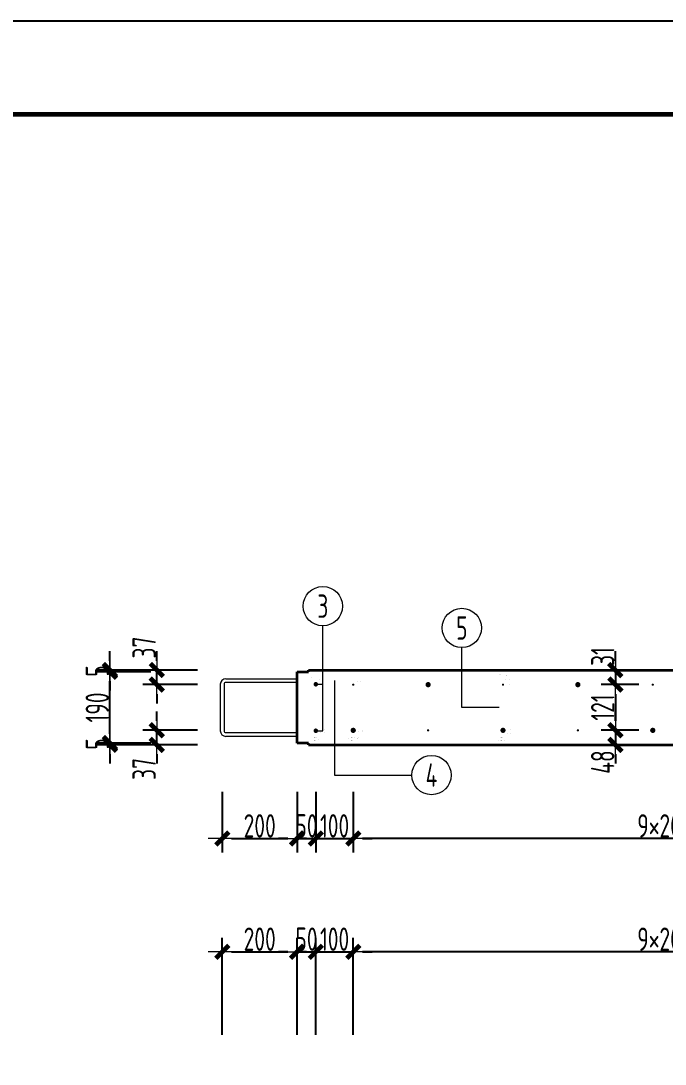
# Model space of a CAD drawing. Extents: x -85320 to 1679916, y -1321939 to 627.
# Drawn here: x 1170702 to 1177586, y -1156020 to -1144872 of the extents above; entities that cross this region are included whole.
import ezdxf
from ezdxf.enums import TextEntityAlignment as Align

# ---------------------------------------------------------------- set-up
doc = ezdxf.new("R2010")
doc.units = 0
doc.header["$LTSCALE"] = 1000
for name, color, linetype in [('BORDER', 7, 'Continuous'), ('打印线框', 7, 'Continuous'), ('拉模', 7, 'Continuous')]:
    doc.layers.add(name, color=color, linetype=linetype)
for name, color, linetype, lineweight in [('直线', 7, 'Continuous', 18), ('预制墙墙身水平筋', 130, 'Continuous', 18), ('预制墙墙身纵向受力筋', 1, 'Continuous', 18), ('预制墙墙身纵向非受力筋', 94, 'Continuous', 18), ('预制墙墙身附加筋', 94, 'Continuous', 18), ('预制墙拉筋', 130, 'Continuous', 18), ('预制墙详图标注', 3, 'Continuous', 18), ('预制墙详图轮廓', 3, 'Continuous', 35)]:
    doc.layers.add(name, color=color, linetype=linetype, lineweight=lineweight)
doc.styles.add('样式 1', font='yjkeng.shx', dxfattribs={"width": 0.7, "bigfont": 'yjkchn.shx'})
doc.dimstyles.new('盈建科结构', dxfattribs={"dimscale": 100, "dimtxt": 2.5, "dimasz": 1, "dimexe": 1.5, "dimexo": 0.625, "dimgap": 0.1, "dimtad": 1, "dimdec": 0, "dimrnd": 1, "dimzin": 0, "dimdsep": 46, "dimtxsty": '样式 1', "dimblk": '_yjkbk', "dimblk1": 'ARCHTICK', "dimblk2": 'ARCHTICK', "dimcen": 0.09, "dimadec": 0, "dimazin": 0, "dimtfac": 1, "dimtdec": 4, "dimtix": 1, "dimtmove": 2, "dimatfit": 3, "dimfxl": 1, "dimtolj": 1, "dimtzin": 0, "dimarcsym": 0})

# ---------------------------------------------------------------- blocks, each defined once
blk = doc.blocks.new('_yjkbk')
blk.add_line((-1, 0), (1.5, 0))
blk.add_lwpolyline([(-0.7, -0.7, 0.5, 0.5, 0), (0.7, 0.7, 0.5, 0.5, 0)], format="xyseb")
blk = doc.blocks.new('*D4532')
at = {"layer": 'Defpoints', "color": 0, "transparency": 16777216}
for p in [(1173654, -1154820), (1172854, -1155770), (1173654, -1155770)]:
    blk.add_point(p, dxfattribs=at)
at = {"layer": '预制墙详图标注', "color": 0, "lineweight": -2, "transparency": 16777216}
for p, q in [((1172854, -1155708), (1172854, -1154670)), ((1173654, -1155708), (1173654, -1154670)), ((1172954, -1154820), (1173554, -1154820))]:
    blk.add_line(p, q, dxfattribs=at)
at = {"layer": '预制墙详图标注', "color": 0, "lineweight": -2, "transparency": 16777216, "xscale": 100, "yscale": 100, "zscale": 100, "rotation": 180}
blk.add_blockref('_yjkbk', (1172854, -1154820), dxfattribs=at)
at = {"layer": '预制墙详图标注', "color": 0, "lineweight": -2, "transparency": 16777216, "xscale": 100, "yscale": 100, "zscale": 100}
blk.add_blockref('_yjkbk', (1173654, -1154820), dxfattribs=at)
at = {"layer": '预制墙详图标注', "color": 0, "transparency": 16777216, "insert": (1173254, -1154810), "char_height": 250, "attachment_point": 8, "style": '样式 1'}
blk.add_mtext('\\A1;200', dxfattribs=at)
blk = doc.blocks.new('_ArchTick')
at = {"color": 0, "linetype": 'ByBlock', "const_width": 0.4}
blk.add_lwpolyline([(-0.5, -0.5), (0.5, 0.5)], dxfattribs=at)
blk = doc.blocks.new('*D4533')
at = {"layer": 'Defpoints', "color": 0, "transparency": 16777216}
for p in [(1173854, -1154820), (1173654, -1155770), (1173854, -1155770)]:
    blk.add_point(p, dxfattribs=at)
at = {"layer": '预制墙详图标注', "color": 0, "lineweight": -2, "transparency": 16777216}
for p, q in [((1173654, -1155708), (1173654, -1154670)), ((1173854, -1155708), (1173854, -1154670)), ((1173554, -1154820), (1173454, -1154820)), ((1173654, -1154820), (1173854, -1154820)), ((1173954, -1154820), (1174054, -1154820))]:
    blk.add_line(p, q, dxfattribs=at)
at = {"layer": '预制墙详图标注', "color": 0, "lineweight": -2, "transparency": 16777216, "xscale": 100, "yscale": 100, "zscale": 100}
blk.add_blockref('_yjkbk', (1173654, -1154820), dxfattribs=at)
at = {"layer": '预制墙详图标注', "color": 0, "lineweight": -2, "transparency": 16777216, "xscale": 100, "yscale": 100, "zscale": 100, "rotation": 180}
blk.add_blockref('_yjkbk', (1173854, -1154820), dxfattribs=at)
at = {"layer": '预制墙详图标注', "color": 0, "transparency": 16777216, "insert": (1173754, -1154810), "char_height": 250, "attachment_point": 8, "style": '样式 1'}
blk.add_mtext('\\A1;50', dxfattribs=at)
blk = doc.blocks.new('*D4534')
at = {"layer": 'Defpoints', "color": 0, "transparency": 16777216}
for p in [(1174254, -1154820), (1173854, -1155770), (1174254, -1155770)]:
    blk.add_point(p, dxfattribs=at)
at = {"layer": '预制墙详图标注', "color": 0, "lineweight": -2, "transparency": 16777216}
for p, q in [((1173854, -1155708), (1173854, -1154670)), ((1174254, -1155708), (1174254, -1154670)), ((1173754, -1154820), (1173654, -1154820)), ((1173854, -1154820), (1174254, -1154820)), ((1174354, -1154820), (1174454, -1154820))]:
    blk.add_line(p, q, dxfattribs=at)
at = {"layer": '预制墙详图标注', "color": 0, "lineweight": -2, "transparency": 16777216, "xscale": 100, "yscale": 100, "zscale": 100}
blk.add_blockref('_yjkbk', (1173854, -1154820), dxfattribs=at)
at = {"layer": '预制墙详图标注', "color": 0, "lineweight": -2, "transparency": 16777216, "xscale": 100, "yscale": 100, "zscale": 100, "rotation": 180}
blk.add_blockref('_yjkbk', (1174254, -1154820), dxfattribs=at)
at = {"layer": '预制墙详图标注', "color": 0, "transparency": 16777216, "insert": (1174054, -1154810), "char_height": 250, "attachment_point": 8, "style": '样式 1'}
blk.add_mtext('\\A1;100', dxfattribs=at)
blk = doc.blocks.new('*D4535')
at = {"layer": 'Defpoints', "color": 0, "transparency": 16777216}
for p in [(1174254, -1154820), (1174254, -1155770), (1181454, -1155770)]:
    blk.add_point(p, dxfattribs=at)
at = {"layer": '预制墙详图标注', "color": 0, "lineweight": -2, "transparency": 16777216}
for p, q in [((1174254, -1155708), (1174254, -1154670)), ((1181454, -1155708), (1181454, -1154670)), ((1181354, -1154820), (1174354, -1154820))]:
    blk.add_line(p, q, dxfattribs=at)
at = {"layer": '预制墙详图标注', "color": 0, "lineweight": -2, "transparency": 16777216, "xscale": 100, "yscale": 100, "zscale": 100, "rotation": 180}
blk.add_blockref('_yjkbk', (1174254, -1154820), dxfattribs=at)
at = {"layer": '预制墙详图标注', "color": 0, "lineweight": -2, "transparency": 16777216, "xscale": 100, "yscale": 100, "zscale": 100}
blk.add_blockref('_yjkbk', (1181454, -1154820), dxfattribs=at)
at = {"layer": '预制墙详图标注', "color": 0, "transparency": 16777216, "insert": (1177854, -1154810), "char_height": 250, "attachment_point": 8, "style": '样式 1'}
blk.add_mtext('\\A1;9×200=1800', dxfattribs=at)
blk = doc.blocks.new('*D4545')
at = {"layer": 'Defpoints', "color": 0, "transparency": 16777216}
for p in [(1172854, -1153109), (1173654, -1153109), (1173654, -1153609)]:
    blk.add_point(p, dxfattribs=at)
at = {"layer": '预制墙详图标注', "color": 0, "lineweight": -2, "transparency": 16777216}
for p, q in [((1172854, -1153109), (1172854, -1153759)), ((1173654, -1153109), (1173654, -1153759)), ((1172954, -1153609), (1173554, -1153609))]:
    blk.add_line(p, q, dxfattribs=at)
at = {"layer": '预制墙详图标注', "color": 0, "lineweight": -2, "transparency": 16777216, "xscale": 100, "yscale": 100, "zscale": 100, "rotation": 180}
blk.add_blockref('_yjkbk', (1172854, -1153609), dxfattribs=at)
at = {"layer": '预制墙详图标注', "color": 0, "lineweight": -2, "transparency": 16777216, "xscale": 100, "yscale": 100, "zscale": 100}
blk.add_blockref('_yjkbk', (1173654, -1153609), dxfattribs=at)
at = {"layer": '预制墙详图标注', "color": 0, "transparency": 16777216, "insert": (1173254, -1153599), "char_height": 250, "attachment_point": 8, "style": '样式 1'}
blk.add_mtext('\\A1;200', dxfattribs=at)
blk = doc.blocks.new('*D4546')
at = {"layer": 'Defpoints', "color": 0, "transparency": 16777216}
for p in [(1173654, -1153109), (1173854, -1153109), (1173854, -1153609)]:
    blk.add_point(p, dxfattribs=at)
at = {"layer": '预制墙详图标注', "color": 0, "lineweight": -2, "transparency": 16777216}
for p, q in [((1173654, -1153109), (1173654, -1153759)), ((1173854, -1153109), (1173854, -1153759)), ((1173554, -1153609), (1173454, -1153609)), ((1173654, -1153609), (1173854, -1153609)), ((1173954, -1153609), (1174054, -1153609))]:
    blk.add_line(p, q, dxfattribs=at)
at = {"layer": '预制墙详图标注', "color": 0, "lineweight": -2, "transparency": 16777216, "xscale": 100, "yscale": 100, "zscale": 100}
blk.add_blockref('_yjkbk', (1173654, -1153609), dxfattribs=at)
at = {"layer": '预制墙详图标注', "color": 0, "lineweight": -2, "transparency": 16777216, "xscale": 100, "yscale": 100, "zscale": 100, "rotation": 180}
blk.add_blockref('_yjkbk', (1173854, -1153609), dxfattribs=at)
at = {"layer": '预制墙详图标注', "color": 0, "transparency": 16777216, "insert": (1173754, -1153599), "char_height": 250, "attachment_point": 8, "style": '样式 1'}
blk.add_mtext('\\A1;50', dxfattribs=at)
blk = doc.blocks.new('*D4547')
at = {"layer": 'Defpoints', "color": 0, "transparency": 16777216}
for p in [(1173854, -1153109), (1174254, -1153109), (1174254, -1153609)]:
    blk.add_point(p, dxfattribs=at)
at = {"layer": '预制墙详图标注', "color": 0, "lineweight": -2, "transparency": 16777216}
for p, q in [((1173854, -1153109), (1173854, -1153759)), ((1174254, -1153109), (1174254, -1153759)), ((1173754, -1153609), (1173654, -1153609)), ((1173854, -1153609), (1174254, -1153609)), ((1174354, -1153609), (1174454, -1153609))]:
    blk.add_line(p, q, dxfattribs=at)
at = {"layer": '预制墙详图标注', "color": 0, "lineweight": -2, "transparency": 16777216, "xscale": 100, "yscale": 100, "zscale": 100}
blk.add_blockref('_yjkbk', (1173854, -1153609), dxfattribs=at)
at = {"layer": '预制墙详图标注', "color": 0, "lineweight": -2, "transparency": 16777216, "xscale": 100, "yscale": 100, "zscale": 100, "rotation": 180}
blk.add_blockref('_yjkbk', (1174254, -1153609), dxfattribs=at)
at = {"layer": '预制墙详图标注', "color": 0, "transparency": 16777216, "insert": (1174054, -1153599), "char_height": 250, "attachment_point": 8, "style": '样式 1'}
blk.add_mtext('\\A1;100', dxfattribs=at)
blk = doc.blocks.new('*D4548')
at = {"layer": 'Defpoints', "color": 0, "transparency": 16777216}
for p in [(1174254, -1153109), (1181454, -1153109), (1174254, -1153609)]:
    blk.add_point(p, dxfattribs=at)
at = {"layer": '预制墙详图标注', "color": 0, "lineweight": -2, "transparency": 16777216}
for p, q in [((1174254, -1153172), (1174254, -1153759)), ((1181454, -1153172), (1181454, -1153759)), ((1181354, -1153609), (1174354, -1153609))]:
    blk.add_line(p, q, dxfattribs=at)
at = {"layer": '预制墙详图标注', "color": 0, "lineweight": -2, "transparency": 16777216, "xscale": 100, "yscale": 100, "zscale": 100, "rotation": 180}
blk.add_blockref('_yjkbk', (1174254, -1153609), dxfattribs=at)
at = {"layer": '预制墙详图标注', "color": 0, "lineweight": -2, "transparency": 16777216, "xscale": 100, "yscale": 100, "zscale": 100}
blk.add_blockref('_yjkbk', (1181454, -1153609), dxfattribs=at)
at = {"layer": '预制墙详图标注', "color": 0, "transparency": 16777216, "insert": (1177854, -1153599), "char_height": 250, "attachment_point": 8, "style": '样式 1'}
blk.add_mtext('\\A1;9×200=1800', dxfattribs=at)
blk = doc.blocks.new('*D4596')
at = {"layer": 'Defpoints', "color": 0, "transparency": 16777216}
for p in [(1177304, -1152453), (1177054, -1152609), (1177304, -1152609)]:
    blk.add_point(p, dxfattribs=at)
at = {"layer": '预制墙详图标注', "color": 0, "lineweight": -2, "transparency": 16777216}
for p, q in [((1177054, -1152353), (1177054, -1152253)), ((1177304, -1152453), (1176904, -1152453)), ((1177054, -1152453), (1177054, -1152609)), ((1177304, -1152609), (1176904, -1152609)), ((1177054, -1152709), (1177054, -1152809))]:
    blk.add_line(p, q, dxfattribs=at)
at = {"layer": '预制墙详图标注', "color": 0, "lineweight": -2, "transparency": 16777216, "xscale": 100, "yscale": 100, "zscale": 100}
for p, rotation in [((1177054, -1152453), 270), ((1177054, -1152609), 90)]:
    blk.add_blockref('_yjkbk', p, dxfattribs=dict(at, rotation=rotation))
at = {"layer": '预制墙详图标注', "color": 0, "transparency": 16777216, "insert": (1177044, -1152792), "char_height": 250, "attachment_point": 8, "rotation": 90, "style": '样式 1'}
blk.add_mtext('\\A1;48', dxfattribs=at)
blk = doc.blocks.new('*D4597')
at = {"layer": 'Defpoints', "color": 0, "transparency": 16777216}
for p in [(1177304, -1151965), (1177054, -1152453), (1177304, -1152453)]:
    blk.add_point(p, dxfattribs=at)
at = {"layer": '预制墙详图标注', "color": 0, "lineweight": -2, "transparency": 16777216}
for p, q in [((1177304, -1151965), (1176904, -1151965)), ((1177054, -1152065), (1177054, -1152353)), ((1177304, -1152453), (1176904, -1152453))]:
    blk.add_line(p, q, dxfattribs=at)
at = {"layer": '预制墙详图标注', "color": 0, "lineweight": -2, "transparency": 16777216, "xscale": 100, "yscale": 100, "zscale": 100}
for p, rotation in [((1177054, -1151965), 90), ((1177054, -1152453), 270)]:
    blk.add_blockref('_yjkbk', p, dxfattribs=dict(at, rotation=rotation))
at = {"layer": '预制墙详图标注', "color": 0, "transparency": 16777216, "insert": (1177044, -1152209), "char_height": 250, "attachment_point": 8, "rotation": 90, "style": '样式 1'}
blk.add_mtext('\\A1;121', dxfattribs=at)
blk = doc.blocks.new('*D4598')
at = {"layer": 'Defpoints', "color": 0, "transparency": 16777216}
for p in [(1177304, -1151809), (1177054, -1151965), (1177304, -1151965)]:
    blk.add_point(p, dxfattribs=at)
at = {"layer": '预制墙详图标注', "color": 0, "lineweight": -2, "transparency": 16777216}
for p, q in [((1177054, -1151709), (1177054, -1151609)), ((1177304, -1151809), (1176904, -1151809)), ((1177054, -1151809), (1177054, -1151965)), ((1177304, -1151965), (1176904, -1151965)), ((1177054, -1152065), (1177054, -1152165))]:
    blk.add_line(p, q, dxfattribs=at)
at = {"layer": '预制墙详图标注', "color": 0, "lineweight": -2, "transparency": 16777216, "xscale": 100, "yscale": 100, "zscale": 100}
for p, rotation in [((1177054, -1151809), 270), ((1177054, -1151965), 90)]:
    blk.add_blockref('_yjkbk', p, dxfattribs=dict(at, rotation=rotation))
at = {"layer": '预制墙详图标注', "color": 0, "transparency": 16777216, "insert": (1177044, -1151664), "char_height": 250, "attachment_point": 8, "rotation": 90, "style": '样式 1'}
blk.add_mtext('\\A1;31', dxfattribs=at)
blk = doc.blocks.new('图框1')
at = {"layer": 'BORDER', "const_width": 50}
blk.add_lwpolyline([(1377779, -823089), (1377779, -783089), (1433679, -783089), (1433679, -823089)], close=True, dxfattribs=at)
blk = doc.blocks.new('闭口左')
at = {"layer": '预制墙墙身水平筋', "lineweight": 18}
for p, q in [((1032954, -832443), (1033714, -832443)), ((1032954, -832443), (1033714, -832443)), ((1032954, -832443), (1033714, -832443)), ((1032954, -832443), (1033714, -832443)), ((1032954, -832443), (1033714, -832443)), ((1032954, -832443), (1033714, -832443)), ((1032954, -832443), (1033714, -832443)), ((1032954, -832443), (1033714, -832443)), ((1032954, -832443), (1033714, -832443)), ((1032954, -832443), (1033714, -832443)), ((1032954, -832443), (1033714, -832443)), ((1032954, -832443), (1033714, -832443)), ((1032954, -832443), (1033714, -832443)), ((1032954, -832443), (1033714, -832443)), ((1032954, -832443), (1033714, -832443)), ((1033714, -832483), (1032954, -832483)), ((1033714, -832483), (1032954, -832483)), ((1033714, -832483), (1032954, -832483)), ((1033714, -832483), (1032954, -832483)), ((1033714, -832483), (1032954, -832483)), ((1033714, -832483), (1032954, -832483)), ((1033714, -832483), (1032954, -832483)), ((1033714, -832483), (1032954, -832483)), ((1033714, -832483), (1032954, -832483)), ((1033714, -832483), (1032954, -832483)), ((1033714, -832483), (1032954, -832483)), ((1033714, -832483), (1032954, -832483)), ((1033714, -832483), (1032954, -832483)), ((1033714, -832483), (1032954, -832483)), ((1033714, -832483), (1032954, -832483)), ((1032954, -833019), (1033714, -833019)), ((1033714, -833059), (1032954, -833059))]:
    blk.add_line(p, q, dxfattribs=at)
at = {"layer": '预制墙墙身水平筋', "color": 4}
for p, q in [((1032894, -832503), (1032894, -832999)), ((1032934, -832503), (1032934, -832999))]:
    blk.add_line(p, q, dxfattribs=at)
at = {"layer": '预制墙墙身水平筋', "lineweight": 18}
for centre, radius, start, end in [((1032954, -832503), 60, 90, 180), ((1032954, -832503), 60, 90, 180), ((1032954, -832503), 60, 90, 180), ((1032954, -832503), 60, 90, 180), ((1032954, -832503), 60, 90, 180), ((1032954, -832503), 60, 90, 180), ((1032954, -832503), 60, 90, 180), ((1032954, -832503), 60, 90, 180), ((1032954, -832503), 60, 90, 180), ((1032954, -832503), 60, 90, 180), ((1032954, -832503), 60, 90, 180), ((1032954, -832503), 60, 90, 180), ((1032954, -832503), 60, 90, 180), ((1032954, -832503), 60, 90, 180), ((1032954, -832503), 20, 90, 180), ((1032954, -832503), 20, 90, 180), ((1032954, -832503), 20, 90, 180), ((1032954, -832503), 20, 90, 180), ((1032954, -832503), 20, 90, 180), ((1032954, -832503), 20, 90, 180), ((1032954, -832503), 20, 90, 180), ((1032954, -832503), 20, 90, 180), ((1032954, -832503), 20, 90, 180), ((1032954, -832503), 20, 90, 180), ((1032954, -832503), 20, 90, 180), ((1032954, -832503), 20, 90, 180), ((1032954, -832503), 20, 90, 180), ((1032954, -832503), 20, 90, 180), ((1032954, -832999), 60, 180, 270), ((1032954, -832999), 20, 180, 270)]:
    blk.add_arc(centre, radius, start, end, dxfattribs=at)
blk = doc.blocks.new('*D4611')
at = {"layer": 'Defpoints', "color": 0, "transparency": 16777216}
for p in [(1172154, -1152453), (1172654, -1152453), (1172654, -1152609)]:
    blk.add_point(p, dxfattribs=at)
at = {"layer": '预制墙详图标注', "color": 0, "lineweight": -2, "transparency": 16777216}
for p, q in [((1172154, -1152353), (1172154, -1152253)), ((1172591, -1152453), (1172004, -1152453)), ((1172154, -1152609), (1172154, -1152453)), ((1172591, -1152609), (1172004, -1152609)), ((1172154, -1152709), (1172154, -1152809))]:
    blk.add_line(p, q, dxfattribs=at)
at = {"layer": '预制墙详图标注', "color": 0, "lineweight": -2, "transparency": 16777216, "xscale": 100, "yscale": 100, "zscale": 100}
for p, rotation in [((1172154, -1152453), 270), ((1172154, -1152609), 90)]:
    blk.add_blockref('_yjkbk', p, dxfattribs=dict(at, rotation=rotation))
at = {"layer": '预制墙详图标注', "color": 0, "transparency": 16777216, "insert": (1172144, -1152866), "char_height": 250, "attachment_point": 8, "rotation": 90, "style": '样式 1'}
blk.add_mtext('\\A1;37', dxfattribs=at)
blk = doc.blocks.new('*D4612')
at = {"layer": 'Defpoints', "color": 0, "transparency": 16777216}
for p in [(1172154, -1151809), (1172654, -1151809), (1172654, -1151965)]:
    blk.add_point(p, dxfattribs=at)
at = {"layer": '预制墙详图标注', "color": 0, "lineweight": -2, "transparency": 16777216}
for p, q in [((1172154, -1151709), (1172154, -1151609)), ((1172591, -1151809), (1172004, -1151809)), ((1172154, -1151965), (1172154, -1151809)), ((1172591, -1151965), (1172004, -1151965)), ((1172154, -1152065), (1172154, -1152165))]:
    blk.add_line(p, q, dxfattribs=at)
at = {"layer": '预制墙详图标注', "color": 0, "lineweight": -2, "transparency": 16777216, "xscale": 100, "yscale": 100, "zscale": 100}
for p, rotation in [((1172154, -1151809), 270), ((1172154, -1151965), 90)]:
    blk.add_blockref('_yjkbk', p, dxfattribs=dict(at, rotation=rotation))
at = {"layer": '预制墙详图标注', "color": 0, "transparency": 16777216, "insert": (1172144, -1151568), "char_height": 250, "attachment_point": 8, "rotation": 90, "style": '样式 1'}
blk.add_mtext('\\A1;37', dxfattribs=at)
blk = doc.blocks.new('*D4613')
at = {"layer": 'Defpoints', "color": 0, "transparency": 16777216}
for p in [(1171654, -1151829), (1172154, -1151829), (1172154, -1152589)]:
    blk.add_point(p, dxfattribs=at)
at = {"layer": '预制墙详图标注', "color": 0, "lineweight": -2, "transparency": 16777216}
for p, q in [((1172091, -1151829), (1171504, -1151829)), ((1171654, -1152489), (1171654, -1151929)), ((1172091, -1152589), (1171504, -1152589))]:
    blk.add_line(p, q, dxfattribs=at)
at = {"layer": '预制墙详图标注', "color": 0, "lineweight": -2, "transparency": 16777216, "xscale": 100, "yscale": 100, "zscale": 100}
for p, rotation in [((1171654, -1151829), 90), ((1171654, -1152589), 270)]:
    blk.add_blockref('_yjkbk', p, dxfattribs=dict(at, rotation=rotation))
at = {"layer": '预制墙详图标注', "color": 0, "transparency": 16777216, "insert": (1171644, -1152209), "char_height": 250, "attachment_point": 8, "rotation": 90, "style": '样式 1'}
blk.add_mtext('\\A1;190', dxfattribs=at)
blk = doc.blocks.new('*D4614')
at = {"layer": 'Defpoints', "color": 0, "transparency": 16777216}
for p in [(1171654, -1151809), (1172154, -1151809), (1172154, -1151829)]:
    blk.add_point(p, dxfattribs=at)
at = {"layer": '预制墙详图标注', "color": 0, "lineweight": -2, "transparency": 16777216}
for p, q in [((1171654, -1151709), (1171654, -1151609)), ((1172091, -1151809), (1171504, -1151809)), ((1172091, -1151829), (1171504, -1151829)), ((1171654, -1151829), (1171654, -1151809)), ((1171654, -1151929), (1171654, -1152029))]:
    blk.add_line(p, q, dxfattribs=at)
at = {"layer": '预制墙详图标注', "color": 0, "lineweight": -2, "transparency": 16777216, "xscale": 100, "yscale": 100, "zscale": 100}
for p, rotation in [((1171654, -1151829), 90), ((1171654, -1151809), 270)]:
    blk.add_blockref('_yjkbk', p, dxfattribs=dict(at, rotation=rotation))
at = {"layer": '预制墙详图标注', "color": 0, "transparency": 16777216, "insert": (1171644, -1151819), "char_height": 250, "attachment_point": 8, "rotation": 90, "style": '样式 1'}
blk.add_mtext('\\A1;5', dxfattribs=at)
blk = doc.blocks.new('*D4615')
at = {"layer": 'Defpoints', "color": 0, "transparency": 16777216}
for p in [(1171654, -1152589), (1172154, -1152589), (1172154, -1152609)]:
    blk.add_point(p, dxfattribs=at)
at = {"layer": '预制墙详图标注', "color": 0, "lineweight": -2, "transparency": 16777216}
for p, q in [((1171654, -1152489), (1171654, -1152389)), ((1172091, -1152589), (1171504, -1152589)), ((1172091, -1152609), (1171504, -1152609)), ((1171654, -1152609), (1171654, -1152589)), ((1171654, -1152709), (1171654, -1152809))]:
    blk.add_line(p, q, dxfattribs=at)
at = {"layer": '预制墙详图标注', "color": 0, "lineweight": -2, "transparency": 16777216, "xscale": 100, "yscale": 100, "zscale": 100}
for p, rotation in [((1171654, -1152609), 90), ((1171654, -1152589), 270)]:
    blk.add_blockref('_yjkbk', p, dxfattribs=dict(at, rotation=rotation))
at = {"layer": '预制墙详图标注', "color": 0, "transparency": 16777216, "insert": (1171644, -1152599), "char_height": 250, "attachment_point": 8, "rotation": 90, "style": '样式 1'}
blk.add_mtext('\\A1;5', dxfattribs=at)

msp = doc.modelspace()

# ---------------------------------------------------------------- linework, layer by layer
at = {"layer": '打印线框', "color": 1}
msp.add_lwpolyline([(1142339.778, -1186871.679), (1142339.778, -1144871.679), (1201739.778, -1144871.679), (1201739.778, -1186871.679)], close=True, dxfattribs=at)
at = {"layer": '直线', "lineweight": 18}
for p, q in [((1173853.678, -1151961.354), (1173928.678, -1151961.354)), ((1174053.678, -1152497.354), (1174053.678, -1152931.354))]:
    msp.add_line(p, q, dxfattribs=at)
for points in [[(1173853.678, -1152457.354), (1173928.678, -1152457.354), (1173928.678, -1151336.354)], [(1175813.678, -1152209.354), (1175413.678, -1152209.354), (1175413.678, -1151569.354)], [(1174053.678, -1151921.354), (1174053.678, -1152931.354), (1174879.678, -1152931.354)]]:
    msp.add_lwpolyline(points, dxfattribs=at)
for centre in [(1173928.678, -1151126.354), (1175413.678, -1151359.354), (1175089.678, -1152931.354)]:
    msp.add_circle(centre, 210, dxfattribs=at)
at = {"layer": '预制墙墙身水平筋', "lineweight": 18, "const_width": 0.18}
for points in [[(1173653.678, -1151901.354), (1181653.678, -1151901.354)], [(1173653.678, -1151901.354), (1181653.678, -1151901.354)], [(1173653.678, -1151901.354), (1181653.678, -1151901.354)], [(1173653.678, -1151901.354), (1181653.678, -1151901.354)], [(1173653.678, -1151901.354), (1181653.678, -1151901.354)], [(1173653.678, -1151901.354), (1181653.678, -1151901.354)], [(1173653.678, -1151901.354), (1181653.678, -1151901.354)], [(1173653.678, -1151901.354), (1181653.678, -1151901.354)], [(1173653.678, -1151901.354), (1181653.678, -1151901.354)], [(1173653.678, -1151901.354), (1181653.678, -1151901.354)], [(1173653.678, -1151901.354), (1181653.678, -1151901.354)], [(1173653.678, -1151901.354), (1181653.678, -1151901.354)], [(1173653.678, -1151901.354), (1181653.678, -1151901.354)], [(1173653.678, -1151901.354), (1181653.678, -1151901.354)], [(1173653.678, -1151901.354), (1181653.678, -1151901.354)], [(1181653.678, -1151941.354), (1173653.678, -1151941.354)], [(1181653.678, -1151941.354), (1173653.678, -1151941.354)], [(1181653.678, -1151941.354), (1173653.678, -1151941.354)], [(1181653.678, -1151941.354), (1173653.678, -1151941.354)], [(1181653.678, -1151941.354), (1173653.678, -1151941.354)], [(1181653.678, -1151941.354), (1173653.678, -1151941.354)], [(1181653.678, -1151941.354), (1173653.678, -1151941.354)], [(1181653.678, -1151941.354), (1173653.678, -1151941.354)], [(1181653.678, -1151941.354), (1173653.678, -1151941.354)], [(1181653.678, -1151941.354), (1173653.678, -1151941.354)], [(1181653.678, -1151941.354), (1173653.678, -1151941.354)], [(1181653.678, -1151941.354), (1173653.678, -1151941.354)], [(1181653.678, -1151941.354), (1173653.678, -1151941.354)], [(1181653.678, -1151941.354), (1173653.678, -1151941.354)], [(1181653.678, -1151941.354), (1173653.678, -1151941.354)], [(1173653.678, -1152477.354), (1181653.678, -1152477.354)], [(1173653.678, -1152477.354), (1181653.678, -1152477.354)], [(1173653.678, -1152477.354), (1181653.678, -1152477.354)], [(1173653.678, -1152477.354), (1181653.678, -1152477.354)], [(1173653.678, -1152477.354), (1181653.678, -1152477.354)], [(1173653.678, -1152477.354), (1181653.678, -1152477.354)], [(1173653.678, -1152477.354), (1181653.678, -1152477.354)], [(1173653.678, -1152477.354), (1181653.678, -1152477.354)], [(1173653.678, -1152477.354), (1181653.678, -1152477.354)], [(1173653.678, -1152477.354), (1181653.678, -1152477.354)], [(1173653.678, -1152477.354), (1181653.678, -1152477.354)], [(1173653.678, -1152477.354), (1181653.678, -1152477.354)], [(1173653.678, -1152477.354), (1181653.678, -1152477.354)], [(1173653.678, -1152477.354), (1181653.678, -1152477.354)], [(1173653.678, -1152477.354), (1181653.678, -1152477.354)], [(1181653.678, -1152517.354), (1173653.678, -1152517.354)], [(1181653.678, -1152517.354), (1173653.678, -1152517.354)], [(1181653.678, -1152517.354), (1173653.678, -1152517.354)], [(1181653.678, -1152517.354), (1173653.678, -1152517.354)], [(1181653.678, -1152517.354), (1173653.678, -1152517.354)], [(1181653.678, -1152517.354), (1173653.678, -1152517.354)], [(1181653.678, -1152517.354), (1173653.678, -1152517.354)], [(1181653.678, -1152517.354), (1173653.678, -1152517.354)], [(1181653.678, -1152517.354), (1173653.678, -1152517.354)], [(1181653.678, -1152517.354), (1173653.678, -1152517.354)], [(1181653.678, -1152517.354), (1173653.678, -1152517.354)], [(1181653.678, -1152517.354), (1173653.678, -1152517.354)], [(1181653.678, -1152517.354), (1173653.678, -1152517.354)], [(1181653.678, -1152517.354), (1173653.678, -1152517.354)], [(1181653.678, -1152517.354), (1173653.678, -1152517.354)]]:
    msp.add_lwpolyline(points, dxfattribs=at)
at = {"layer": '预制墙墙身纵向受力筋', "lineweight": 18, "const_width": 28}
for points in [[(1175067.678, -1151965.354, 1), (1175039.678, -1151965.354, 1)], [(1176667.678, -1151965.354, 1), (1176639.678, -1151965.354, 1)], [(1174267.678, -1152453.354, 1), (1174239.678, -1152453.354, 1)], [(1175867.678, -1152453.354, 1), (1175839.678, -1152453.354, 1)], [(1177467.678, -1152453.354, 1), (1177439.678, -1152453.354, 1)]]:
    msp.add_lwpolyline(points, format="xyb", close=True, dxfattribs=at)
at = {"layer": '预制墙墙身纵向非受力筋', "lineweight": 18, "const_width": 12}
for points in [[(1174259.678, -1151965.354, 1), (1174247.678, -1151965.354, 1)], [(1175859.678, -1151965.354, 1), (1175847.678, -1151965.354, 1)], [(1177459.678, -1151965.354, 1), (1177447.678, -1151965.354, 1)], [(1175059.678, -1152453.354, 1), (1175047.678, -1152453.354, 1)], [(1176659.678, -1152453.354, 1), (1176647.678, -1152453.354, 1)]]:
    msp.add_lwpolyline(points, format="xyb", close=True, dxfattribs=at)
at = {"layer": '预制墙墙身附加筋', "lineweight": 18, "const_width": 24}
for points in [[(1173865.678, -1151961.354, 1), (1173841.678, -1151961.354, 1)], [(1173865.678, -1152457.354, 1), (1173841.678, -1152457.354, 1)]]:
    msp.add_lwpolyline(points, format="xyb", close=True, dxfattribs=at)
at = {"layer": '预制墙拉筋', "lineweight": 18, "const_width": 0.18}
for points in [[(1173963.172, -1152456.193), (1173908.059, -1152534.104, -0.24342753), (1173847.675, -1152565.354), (1173832.677, -1152565.354, -0.414213568), (1173801.678, -1152534.355), (1173801.678, -1151899.352, -0.414213568), (1173847.675, -1151853.354), (1173862.674, -1151853.354, -0.24342753), (1173899.397, -1151872.359), (1173963.172, -1151962.516), (1173937.048, -1151980.996), (1173873.273, -1151890.839, 0.24342753), (1173862.674, -1151885.354), (1173847.675, -1151885.354, 0.414213568), (1173833.678, -1151899.352), (1173833.678, -1152534.355), (1173831.675, -1152534.355, 0.414213568), (1173832.677, -1152535.357), (1173832.677, -1152533.354), (1173847.675, -1152533.354, 0.24342753), (1173881.934, -1152515.624), (1173937.048, -1152437.713)], [(1173963.172, -1152456.193), (1173908.059, -1152534.104, -0.24342753), (1173847.675, -1152565.354), (1173832.677, -1152565.354, -0.414213568), (1173801.678, -1152534.355), (1173801.678, -1151899.352, -0.414213568), (1173847.675, -1151853.354), (1173862.674, -1151853.354, -0.24342753), (1173899.397, -1151872.359), (1173963.172, -1151962.516), (1173937.048, -1151980.996), (1173873.273, -1151890.839, 0.24342753), (1173862.674, -1151885.354), (1173847.675, -1151885.354, 0.414213568), (1173833.678, -1151899.352), (1173833.678, -1152534.355), (1173831.675, -1152534.355, 0.414213568), (1173832.677, -1152535.357), (1173832.677, -1152533.354), (1173847.675, -1152533.354, 0.24342753), (1173881.934, -1152515.624), (1173937.048, -1152437.713)], [(1173963.172, -1152456.193), (1173908.059, -1152534.104, -0.24342753), (1173847.675, -1152565.354), (1173832.677, -1152565.354, -0.414213568), (1173801.678, -1152534.355), (1173801.678, -1151899.352, -0.414213568), (1173847.675, -1151853.354), (1173862.674, -1151853.354, -0.24342753), (1173899.397, -1151872.359), (1173963.172, -1151962.516), (1173937.048, -1151980.996), (1173873.273, -1151890.839, 0.24342753), (1173862.674, -1151885.354), (1173847.675, -1151885.354, 0.414213568), (1173833.678, -1151899.352), (1173833.678, -1152534.355), (1173831.675, -1152534.355, 0.414213568), (1173832.677, -1152535.357), (1173832.677, -1152533.354), (1173847.675, -1152533.354, 0.24342753), (1173881.934, -1152515.624), (1173937.048, -1152437.713)], [(1173963.172, -1152456.193), (1173908.059, -1152534.104, -0.24342753), (1173847.675, -1152565.354), (1173832.677, -1152565.354, -0.414213568), (1173801.678, -1152534.355), (1173801.678, -1151899.352, -0.414213568), (1173847.675, -1151853.354), (1173862.674, -1151853.354, -0.24342753), (1173899.397, -1151872.359), (1173963.172, -1151962.516), (1173937.048, -1151980.996), (1173873.273, -1151890.839, 0.24342753), (1173862.674, -1151885.354), (1173847.675, -1151885.354, 0.414213568), (1173833.678, -1151899.352), (1173833.678, -1152534.355), (1173831.675, -1152534.355, 0.414213568), (1173832.677, -1152535.357), (1173832.677, -1152533.354), (1173847.675, -1152533.354, 0.24342753), (1173881.934, -1152515.624), (1173937.048, -1152437.713)], [(1173963.172, -1152456.193), (1173908.059, -1152534.104, -0.24342753), (1173847.675, -1152565.354), (1173832.677, -1152565.354, -0.414213568), (1173801.678, -1152534.355), (1173801.678, -1151899.352, -0.414213568), (1173847.675, -1151853.354), (1173862.674, -1151853.354, -0.24342753), (1173899.397, -1151872.359), (1173963.172, -1151962.516), (1173937.048, -1151980.996), (1173873.273, -1151890.839, 0.24342753), (1173862.674, -1151885.354), (1173847.675, -1151885.354, 0.414213568), (1173833.678, -1151899.352), (1173833.678, -1152534.355), (1173831.675, -1152534.355, 0.414213568), (1173832.677, -1152535.357), (1173832.677, -1152533.354), (1173847.675, -1152533.354, 0.24342753), (1173881.934, -1152515.624), (1173937.048, -1152437.713)], [(1173963.172, -1152456.193), (1173908.059, -1152534.104, -0.24342753), (1173847.675, -1152565.354), (1173832.677, -1152565.354, -0.414213568), (1173801.678, -1152534.355), (1173801.678, -1151899.352, -0.414213568), (1173847.675, -1151853.354), (1173862.674, -1151853.354, -0.24342753), (1173899.397, -1151872.359), (1173963.172, -1151962.516), (1173937.048, -1151980.996), (1173873.273, -1151890.839, 0.24342753), (1173862.674, -1151885.354), (1173847.675, -1151885.354, 0.414213568), (1173833.678, -1151899.352), (1173833.678, -1152534.355), (1173831.675, -1152534.355, 0.414213568), (1173832.677, -1152535.357), (1173832.677, -1152533.354), (1173847.675, -1152533.354, 0.24342753), (1173881.934, -1152515.624), (1173937.048, -1152437.713)], [(1173963.172, -1152456.193), (1173908.059, -1152534.104, -0.24342753), (1173847.675, -1152565.354), (1173832.677, -1152565.354, -0.414213568), (1173801.678, -1152534.355), (1173801.678, -1151899.352, -0.414213568), (1173847.675, -1151853.354), (1173862.674, -1151853.354, -0.24342753), (1173899.397, -1151872.359), (1173963.172, -1151962.516), (1173937.048, -1151980.996), (1173873.273, -1151890.839, 0.24342753), (1173862.674, -1151885.354), (1173847.675, -1151885.354, 0.414213568), (1173833.678, -1151899.352), (1173833.678, -1152534.355), (1173831.675, -1152534.355, 0.414213568), (1173832.677, -1152535.357), (1173832.677, -1152533.354), (1173847.675, -1152533.354, 0.24342753), (1173881.934, -1152515.624), (1173937.048, -1152437.713)], [(1173963.172, -1152456.193), (1173908.059, -1152534.104, -0.24342753), (1173847.675, -1152565.354), (1173832.677, -1152565.354, -0.414213568), (1173801.678, -1152534.355), (1173801.678, -1151899.352, -0.414213568), (1173847.675, -1151853.354), (1173862.674, -1151853.354, -0.24342753), (1173899.397, -1151872.359), (1173963.172, -1151962.516), (1173937.048, -1151980.996), (1173873.273, -1151890.839, 0.24342753), (1173862.674, -1151885.354), (1173847.675, -1151885.354, 0.414213568), (1173833.678, -1151899.352), (1173833.678, -1152534.355), (1173831.675, -1152534.355, 0.414213568), (1173832.677, -1152535.357), (1173832.677, -1152533.354), (1173847.675, -1152533.354, 0.24342753), (1173881.934, -1152515.624), (1173937.048, -1152437.713)], [(1173963.172, -1152456.193), (1173908.059, -1152534.104, -0.24342753), (1173847.675, -1152565.354), (1173832.677, -1152565.354, -0.414213568), (1173801.678, -1152534.355), (1173801.678, -1151899.352, -0.414213568), (1173847.675, -1151853.354), (1173862.674, -1151853.354, -0.24342753), (1173899.397, -1151872.359), (1173963.172, -1151962.516), (1173937.048, -1151980.996), (1173873.273, -1151890.839, 0.24342753), (1173862.674, -1151885.354), (1173847.675, -1151885.354, 0.414213568), (1173833.678, -1151899.352), (1173833.678, -1152534.355), (1173831.675, -1152534.355, 0.414213568), (1173832.677, -1152535.357), (1173832.677, -1152533.354), (1173847.675, -1152533.354, 0.24342753), (1173881.934, -1152515.624), (1173937.048, -1152437.713)], [(1173963.172, -1152456.193), (1173908.059, -1152534.104, -0.24342753), (1173847.675, -1152565.354), (1173832.677, -1152565.354, -0.414213568), (1173801.678, -1152534.355), (1173801.678, -1151899.352, -0.414213568), (1173847.675, -1151853.354), (1173862.674, -1151853.354, -0.24342753), (1173899.397, -1151872.359), (1173963.172, -1151962.516), (1173937.048, -1151980.996), (1173873.273, -1151890.839, 0.24342753), (1173862.674, -1151885.354), (1173847.675, -1151885.354, 0.414213568), (1173833.678, -1151899.352), (1173833.678, -1152534.355), (1173831.675, -1152534.355, 0.414213568), (1173832.677, -1152535.357), (1173832.677, -1152533.354), (1173847.675, -1152533.354, 0.24342753), (1173881.934, -1152515.624), (1173937.048, -1152437.713)], [(1173963.172, -1152456.193), (1173908.059, -1152534.104, -0.24342753), (1173847.675, -1152565.354), (1173832.677, -1152565.354, -0.414213568), (1173801.678, -1152534.355), (1173801.678, -1151899.352, -0.414213568), (1173847.675, -1151853.354), (1173862.674, -1151853.354, -0.24342753), (1173899.397, -1151872.359), (1173963.172, -1151962.516), (1173937.048, -1151980.996), (1173873.273, -1151890.839, 0.24342753), (1173862.674, -1151885.354), (1173847.675, -1151885.354, 0.414213568), (1173833.678, -1151899.352), (1173833.678, -1152534.355), (1173831.675, -1152534.355, 0.414213568), (1173832.677, -1152535.357), (1173832.677, -1152533.354), (1173847.675, -1152533.354, 0.24342753), (1173881.934, -1152515.624), (1173937.048, -1152437.713)], [(1173963.172, -1152456.193), (1173908.059, -1152534.104, -0.24342753), (1173847.675, -1152565.354), (1173832.677, -1152565.354, -0.414213568), (1173801.678, -1152534.355), (1173801.678, -1151899.352, -0.414213568), (1173847.675, -1151853.354), (1173862.674, -1151853.354, -0.24342753), (1173899.397, -1151872.359), (1173963.172, -1151962.516), (1173937.048, -1151980.996), (1173873.273, -1151890.839, 0.24342753), (1173862.674, -1151885.354), (1173847.675, -1151885.354, 0.414213568), (1173833.678, -1151899.352), (1173833.678, -1152534.355), (1173831.675, -1152534.355, 0.414213568), (1173832.677, -1152535.357), (1173832.677, -1152533.354), (1173847.675, -1152533.354, 0.24342753), (1173881.934, -1152515.624), (1173937.048, -1152437.713)], [(1173963.172, -1152456.193), (1173908.059, -1152534.104, -0.24342753), (1173847.675, -1152565.354), (1173832.677, -1152565.354, -0.414213568), (1173801.678, -1152534.355), (1173801.678, -1151899.352, -0.414213568), (1173847.675, -1151853.354), (1173862.674, -1151853.354, -0.24342753), (1173899.397, -1151872.359), (1173963.172, -1151962.516), (1173937.048, -1151980.996), (1173873.273, -1151890.839, 0.24342753), (1173862.674, -1151885.354), (1173847.675, -1151885.354, 0.414213568), (1173833.678, -1151899.352), (1173833.678, -1152534.355), (1173831.675, -1152534.355, 0.414213568), (1173832.677, -1152535.357), (1173832.677, -1152533.354), (1173847.675, -1152533.354, 0.24342753), (1173881.934, -1152515.624), (1173937.048, -1152437.713)], [(1173963.172, -1152456.193), (1173908.059, -1152534.104, -0.24342753), (1173847.675, -1152565.354), (1173832.677, -1152565.354, -0.414213568), (1173801.678, -1152534.355), (1173801.678, -1151899.352, -0.414213568), (1173847.675, -1151853.354), (1173862.674, -1151853.354, -0.24342753), (1173899.397, -1151872.359), (1173963.172, -1151962.516), (1173937.048, -1151980.996), (1173873.273, -1151890.839, 0.24342753), (1173862.674, -1151885.354), (1173847.675, -1151885.354, 0.414213568), (1173833.678, -1151899.352), (1173833.678, -1152534.355), (1173831.675, -1152534.355, 0.414213568), (1173832.677, -1152535.357), (1173832.677, -1152533.354), (1173847.675, -1152533.354, 0.24342753), (1173881.934, -1152515.624), (1173937.048, -1152437.713)], [(1173963.172, -1152456.193), (1173908.059, -1152534.104, -0.24342753), (1173847.675, -1152565.354), (1173832.677, -1152565.354, -0.414213568), (1173801.678, -1152534.355), (1173801.678, -1151899.352, -0.414213568), (1173847.675, -1151853.354), (1173862.674, -1151853.354, -0.24342753), (1173899.397, -1151872.359), (1173963.172, -1151962.516), (1173937.048, -1151980.996), (1173873.273, -1151890.839, 0.24342753), (1173862.674, -1151885.354), (1173847.675, -1151885.354, 0.414213568), (1173833.678, -1151899.352), (1173833.678, -1152534.355), (1173831.675, -1152534.355, 0.414213568), (1173832.677, -1152535.357), (1173832.677, -1152533.354), (1173847.675, -1152533.354, 0.24342753), (1173881.934, -1152515.624), (1173937.048, -1152437.713)], [(1174359.172, -1152456.193), (1174304.059, -1152534.104, -0.24342753), (1174243.675, -1152565.354), (1174228.677, -1152565.354, -0.414213568), (1174197.678, -1152534.355), (1174197.678, -1151899.352, -0.414213568), (1174243.675, -1151853.354), (1174258.674, -1151853.354, -0.24342753), (1174295.397, -1151872.359), (1174359.172, -1151962.516), (1174333.048, -1151980.996), (1174269.273, -1151890.839, 0.24342753), (1174258.674, -1151885.354), (1174243.675, -1151885.354, 0.414213568), (1174229.678, -1151899.352), (1174229.678, -1152534.355), (1174227.675, -1152534.355, 0.414213568), (1174228.677, -1152535.357), (1174228.677, -1152533.354), (1174243.675, -1152533.354, 0.24342753), (1174277.934, -1152515.624), (1174333.048, -1152437.713)], [(1175959.172, -1152456.193), (1175904.059, -1152534.104, -0.24342753), (1175843.675, -1152565.354), (1175828.677, -1152565.354, -0.414213568), (1175797.678, -1152534.355), (1175797.678, -1151899.352, -0.414213568), (1175843.675, -1151853.354), (1175858.674, -1151853.354, -0.24342753), (1175895.397, -1151872.359), (1175959.172, -1151962.516), (1175933.048, -1151980.996), (1175869.273, -1151890.839, 0.24342753), (1175858.674, -1151885.354), (1175843.675, -1151885.354, 0.414213568), (1175829.678, -1151899.352), (1175829.678, -1152534.355), (1175827.675, -1152534.355, 0.414213568), (1175828.677, -1152535.357), (1175828.677, -1152533.354), (1175843.675, -1152533.354, 0.24342753), (1175877.934, -1152515.624), (1175933.048, -1152437.713)], [(1175959.172, -1152456.193), (1175904.059, -1152534.104, -0.24342753), (1175843.675, -1152565.354), (1175828.677, -1152565.354, -0.414213568), (1175797.678, -1152534.355), (1175797.678, -1151899.352, -0.414213568), (1175843.675, -1151853.354), (1175858.674, -1151853.354, -0.24342753), (1175895.397, -1151872.359), (1175959.172, -1151962.516), (1175933.048, -1151980.996), (1175869.273, -1151890.839, 0.24342753), (1175858.674, -1151885.354), (1175843.675, -1151885.354, 0.414213568), (1175829.678, -1151899.352), (1175829.678, -1152534.355), (1175827.675, -1152534.355, 0.414213568), (1175828.677, -1152535.357), (1175828.677, -1152533.354), (1175843.675, -1152533.354, 0.24342753), (1175877.934, -1152515.624), (1175933.048, -1152437.713)], [(1175959.172, -1152456.193), (1175904.059, -1152534.104, -0.24342753), (1175843.675, -1152565.354), (1175828.677, -1152565.354, -0.414213568), (1175797.678, -1152534.355), (1175797.678, -1151899.352, -0.414213568), (1175843.675, -1151853.354), (1175858.674, -1151853.354, -0.24342753), (1175895.397, -1151872.359), (1175959.172, -1151962.516), (1175933.048, -1151980.996), (1175869.273, -1151890.839, 0.24342753), (1175858.674, -1151885.354), (1175843.675, -1151885.354, 0.414213568), (1175829.678, -1151899.352), (1175829.678, -1152534.355), (1175827.675, -1152534.355, 0.414213568), (1175828.677, -1152535.357), (1175828.677, -1152533.354), (1175843.675, -1152533.354, 0.24342753), (1175877.934, -1152515.624), (1175933.048, -1152437.713)], [(1175959.172, -1152456.193), (1175904.059, -1152534.104, -0.24342753), (1175843.675, -1152565.354), (1175828.677, -1152565.354, -0.414213568), (1175797.678, -1152534.355), (1175797.678, -1151899.352, -0.414213568), (1175843.675, -1151853.354), (1175858.674, -1151853.354, -0.24342753), (1175895.397, -1151872.359), (1175959.172, -1151962.516), (1175933.048, -1151980.996), (1175869.273, -1151890.839, 0.24342753), (1175858.674, -1151885.354), (1175843.675, -1151885.354, 0.414213568), (1175829.678, -1151899.352), (1175829.678, -1152534.355), (1175827.675, -1152534.355, 0.414213568), (1175828.677, -1152535.357), (1175828.677, -1152533.354), (1175843.675, -1152533.354, 0.24342753), (1175877.934, -1152515.624), (1175933.048, -1152437.713)], [(1175959.172, -1152456.193), (1175904.059, -1152534.104, -0.24342753), (1175843.675, -1152565.354), (1175828.677, -1152565.354, -0.414213568), (1175797.678, -1152534.355), (1175797.678, -1151899.352, -0.414213568), (1175843.675, -1151853.354), (1175858.674, -1151853.354, -0.24342753), (1175895.397, -1151872.359), (1175959.172, -1151962.516), (1175933.048, -1151980.996), (1175869.273, -1151890.839, 0.24342753), (1175858.674, -1151885.354), (1175843.675, -1151885.354, 0.414213568), (1175829.678, -1151899.352), (1175829.678, -1152534.355), (1175827.675, -1152534.355, 0.414213568), (1175828.677, -1152535.357), (1175828.677, -1152533.354), (1175843.675, -1152533.354, 0.24342753), (1175877.934, -1152515.624), (1175933.048, -1152437.713)]]:
    msp.add_lwpolyline(points, format="xyb", close=True, dxfattribs=at)
at = {"layer": '预制墙详图轮廓', "lineweight": 35}
for p, q in [((1173653.678, -1152589.354), (1173653.678, -1151829.354)), ((1173653.678, -1151829.354), (1173773.678, -1151829.354)), ((1173773.678, -1151809.354), (1181533.678, -1151809.354)), ((1173773.678, -1151829.354), (1173773.678, -1151809.354)), ((1173773.678, -1152589.354), (1173653.678, -1152589.354)), ((1173773.678, -1152609.354), (1173773.678, -1152589.354)), ((1173773.678, -1152609.354), (1181533.678, -1152609.354))]:
    msp.add_line(p, q, dxfattribs=at)

# ---------------------------------------------------------------- block references
at = {"layer": '拉模', "color": 3}
msp.add_blockref('图框1', (-232939.171, -362782.985), dxfattribs=at)
at = {"layer": '预制墙墙身水平筋', "color": 4}
msp.add_blockref('闭口左', (139939.307, -319458.507), dxfattribs=at)

# ---------------------------------------------------------------- texts
at = {"layer": '直线', "linetype": 'Continuous', "style": '样式 1', "width": 0.7}
for s, p in [('3', (1173928.678, -1151126.354)), ('5', (1175413.678, -1151359.354)), ('4', (1175089.678, -1152931.354))]:
    msp.add_text(s, height=250, dxfattribs=at).set_placement(p, align=Align.MIDDLE_CENTER)

# ---------------------------------------------------------------- dimensions: what is measured, and where the dimension line sits
at = {"layer": '预制墙详图标注'}
for base, p1, p2, angle, text, override, picture, middle in [((1172153.678, -1151809.354), (1172653.678, -1151965.354), (1172653.678, -1151809.354), 90, '37', {"dimlfac": 0.25, "dimrnd": 5}, '*D4612', (1172018.678, -1151567.774)), ((1177053.678, -1151965.354), (1177303.678, -1151809.354), (1177303.678, -1151965.354), 270, '31', {"dimexo": 0, "dimlfac": 0.25, "dimrnd": 5}, '*D4598', (1176918.678, -1151663.793)), ((1172153.678, -1152453.354), (1172653.678, -1152609.354), (1172653.678, -1152453.354), 90, '37', {"dimlfac": 0.25, "dimrnd": 5}, '*D4611', (1172018.678, -1152865.906)), ((1177053.678, -1152609.354), (1177303.678, -1152453.354), (1177303.678, -1152609.354), 270, '48', {"dimexo": 0, "dimlfac": 0.25, "dimrnd": 5}, '*D4596', (1176918.678, -1152792.497))]:
    dim = msp.add_linear_dim(base=base, p1=p1, p2=p2, angle=angle, text=text, dimstyle='盈建科结构', override=override, dxfattribs=at)
    dim.commit()
    dim.dimension.update_dxf_attribs({"geometry": picture, "text_midpoint": middle, "dimtype": 161})
for p1, p2, distance, override, picture, middle in [((1172153.678, -1151829.354), (1172153.678, -1151809.354), 500, {"dimscale": 100, "dimtxt": 2.5, "dimasz": 1, "dimexe": 1.5, "dimexo": 0.625, "dimgap": 0.1, "dimtad": 1, "dimlfac": 0.25, "dimrnd": 5, "dimdle": 0, "dimtix": 1, "dimfxlon": 0}, '*D4614', (1171518.678, -1151819.354)), ((1172153.678, -1152589.354), (1172153.678, -1151829.354), 500, {"dimscale": 100, "dimtxt": 2.5, "dimasz": 1, "dimexe": 1.5, "dimexo": 0.625, "dimgap": 0.1, "dimtad": 1, "dimlfac": 0.25, "dimrnd": 5, "dimdle": 0, "dimtix": 1, "dimfxlon": 0}, '*D4613', (1171518.678, -1152209.354)), ((1172153.678, -1152609.354), (1172153.678, -1152589.354), 500, {"dimscale": 100, "dimtxt": 2.5, "dimasz": 1, "dimexe": 1.5, "dimexo": 0.625, "dimgap": 0.1, "dimtad": 1, "dimlfac": 0.25, "dimrnd": 5, "dimdle": 0, "dimtix": 1, "dimfxlon": 0}, '*D4615', (1171518.678, -1152599.354)), ((1172853.678, -1153109.354), (1173653.678, -1153109.354), -500, {"dimscale": 100, "dimtxt": 2.5, "dimasz": 1, "dimexe": 1.5, "dimexo": 0, "dimgap": 0.1, "dimtad": 1, "dimlfac": 0.25, "dimrnd": 5, "dimdle": 0, "dimfxlon": 0}, '*D4545', (1173253.678, -1153474.354)), ((1173653.678, -1153109.354), (1173853.678, -1153109.354), -500, {"dimscale": 100, "dimtxt": 2.5, "dimasz": 1, "dimexe": 1.5, "dimexo": 0, "dimgap": 0.1, "dimtad": 1, "dimlfac": 0.25, "dimrnd": 5, "dimdle": 0, "dimfxlon": 0}, '*D4546', (1173753.678, -1153474.354)), ((1173853.678, -1153109.354), (1174253.678, -1153109.354), -500, {"dimscale": 100, "dimtxt": 2.5, "dimasz": 1, "dimexe": 1.5, "dimexo": 0, "dimgap": 0.1, "dimtad": 1, "dimlfac": 0.25, "dimrnd": 5, "dimdle": 0, "dimfxlon": 0}, '*D4547', (1174053.678, -1153474.354)), ((1172853.678, -1155770.354), (1173653.678, -1155770.354), 950, {"dimscale": 100, "dimtxt": 2.5, "dimasz": 1, "dimexe": 1.5, "dimexo": 0.625, "dimgap": 0.1, "dimtad": 1, "dimlfac": 0.25, "dimrnd": 5, "dimdle": 0, "dimtix": 1, "dimfxlon": 0}, '*D4532', (1173253.678, -1154685.354)), ((1173653.678, -1155770.354), (1173853.678, -1155770.354), 950, {"dimscale": 100, "dimtxt": 2.5, "dimasz": 1, "dimexe": 1.5, "dimexo": 0.625, "dimgap": 0.1, "dimtad": 1, "dimlfac": 0.25, "dimrnd": 5, "dimdle": 0, "dimtix": 1, "dimfxlon": 0}, '*D4533', (1173753.678, -1154685.354)), ((1173853.678, -1155770.354), (1174253.678, -1155770.354), 950, {"dimscale": 100, "dimtxt": 2.5, "dimasz": 1, "dimexe": 1.5, "dimexo": 0.625, "dimgap": 0.1, "dimtad": 1, "dimlfac": 0.25, "dimrnd": 5, "dimdle": 0, "dimtix": 1, "dimfxlon": 0}, '*D4534', (1174053.678, -1154685.354))]:
    dim = msp.add_aligned_dim(p1=p1, p2=p2, distance=distance, dimstyle='盈建科结构', override=override, dxfattribs=at)
    dim.commit()
    dim.dimension.update_dxf_attribs({"geometry": picture, "text_midpoint": middle})
for p1, p2, distance, text, override, picture, middle in [((1177303.678, -1151965.354), (1177303.678, -1152453.354), -250, '121', {"dimscale": 100, "dimtxt": 2.5, "dimasz": 1, "dimexe": 1.5, "dimexo": 0, "dimgap": 0.1, "dimtad": 1, "dimlfac": 0.25, "dimrnd": 5, "dimdle": 0, "dimfxlon": 0}, '*D4597', (1176918.678, -1152209.354)), ((1181453.678, -1153109.354), (1174253.678, -1153109.354), 500, '9×200=1800', {"dimscale": 100, "dimtxt": 2.5, "dimasz": 1, "dimexe": 1.5, "dimexo": 0.625, "dimgap": 0.1, "dimtad": 1, "dimlfac": 0.25, "dimrnd": 5, "dimdle": 0, "dimtix": 1, "dimfxlon": 0}, '*D4548', (1177853.678, -1153474.354)), ((1181453.678, -1155770.354), (1174253.678, -1155770.354), -950, '9×200=1800', {"dimscale": 100, "dimtxt": 2.5, "dimasz": 1, "dimexe": 1.5, "dimexo": 0.625, "dimgap": 0.1, "dimtad": 1, "dimlfac": 0.25, "dimrnd": 5, "dimdle": 0, "dimtix": 1, "dimfxlon": 0}, '*D4535', (1177853.678, -1154685.354))]:
    dim = msp.add_aligned_dim(p1=p1, p2=p2, distance=distance, text=text, dimstyle='盈建科结构', override=override, dxfattribs=at)
    dim.commit()
    dim.dimension.update_dxf_attribs({"geometry": picture, "text_midpoint": middle})

doc.saveas('drawing.dxf')
